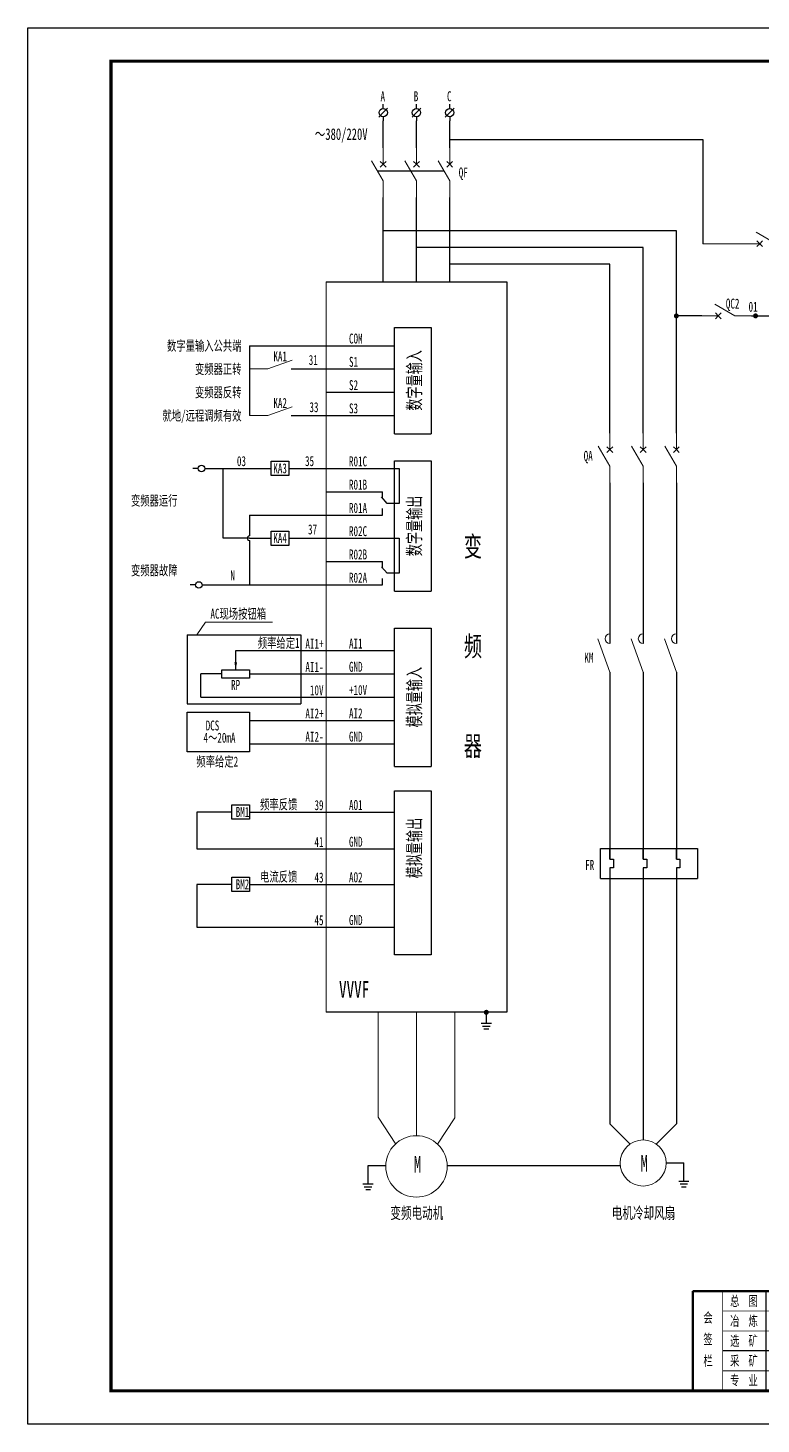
# Model space of a CAD drawing. Header units: millimetres. Extents: x 401220 to 2750366, y -101310 to 943175.
# Drawn here: x 1110437 to 1132490, y 495324 to 537324 of the extents above; entities that cross this region are included whole.
import ezdxf
from ezdxf.enums import TextEntityAlignment as Align

# ---------------------------------------------------------------- set-up
doc = ezdxf.new("R2010")
doc.units = ezdxf.units.MM
doc.linetypes.add('常规', pattern=[20, 10, 0, 10])
for name, color, linetype, lineweight in [('1轮廓实线层', 7, 'Continuous', 18), ('_0', 7, 'Continuous', 25), ('MX', 3, 'Continuous', 0), ('SW', 8, 'Continuous', 20), ('TEXT', 4, 'Continuous', 0)]:
    doc.layers.add(name, color=color, linetype=linetype, lineweight=lineweight)
for name, color, linetype in [('BORDER', 7, 'Continuous'), ('动力平面导线层', 3, '常规'), ('动力平面设备层', 1, 'Continuous'), ('图框', 7, 'Continuous'), ('照明平面导线层', 3, 'Continuous'), ('照明平面设备层', 1, 'Continuous')]:
    doc.layers.add(name, color=color, linetype=linetype)
doc.styles.add('HZ', font='simsun.ttf', dxfattribs={"width": 0.75})
doc.styles.add('标准', font='NSimSun.ttf', dxfattribs={"width": 0.667})

# ---------------------------------------------------------------- blocks, each defined once
blk = doc.blocks.new('*U34')
at = {"layer": '1轮廓实线层'}
for p, q in [((0, 15), (0, 10)), ((0, 5), (-3.5, 11.06)), ((0, 10), (-0.88, 10.88)), ((0, 10), (-0.88, 9.12)), ((0, 10), (0.88, 10.88)), ((0, 10), (0.88, 9.12)), ((0, 5), (0, 0))]:
    blk.add_line(p, q, dxfattribs=at)
blk = doc.blocks.new('SYMB2_M_13')
for p, q in [((0, -1.25), (0, 0)), ((0, -2.5), (-1.33, -3.83)), ((0, -2.5), (1.33, -1.17)), ((0, -3.75), (0, -5))]:
    blk.add_line(p, q)
blk.add_circle((0, -2.5), 1.25)
blk = doc.blocks.new('*U33')
at = {"layer": '1轮廓实线层'}
for p, q in [((0, 15), (0, 10)), ((0, 5), (-3.5, 11.06)), ((0, 10), (-0.88, 10.88)), ((0, 10), (-0.88, 9.12)), ((0, 10), (0.88, 10.88)), ((0, 10), (0.88, 9.12)), ((0, 5), (0, 0))]:
    blk.add_line(p, q, dxfattribs=at)
blk = doc.blocks.new('3')
at = {"layer": 'TEXT', "color": 7, "lineweight": 25, "style": 'HZ', "width": 0.75}
for s, height, p in [('铜陵有色设计研究院有限责任公司', 400, (221501, 249018)), ('Tongling Nonferrous Design and Research Institute Co.,Ltd.', 200, (221613, 248659))]:
    blk.add_text(s, height=height, dxfattribs=at).set_placement(p)
blk = doc.blocks.new('铜陵有色图签02')
at = {"layer": '图框', "linetype": 'Continuous', "lineweight": 50}
for p, q in [((-38401, 3003), (-38401, 1)), ((-29100, 3001), (-29100, 0))]:
    blk.add_line(p, q, dxfattribs=at)
at = {"layer": '图框', "color": 7, "linetype": 'Continuous', "lineweight": 25}
for p, q in [((-36201, 3010), (-36201, 9)), ((-34701, 3010), (-34701, 9)), ((-33401, 3017), (-33401, 16)), ((-31901, 3017), (-31901, 16)), ((-30601, 3017), (-30601, 16)), ((-29100, 1201), (-37501, 1201))]:
    blk.add_line(p, q, dxfattribs=at)
at = {"layer": '图框', "color": 7, "linetype": 'Continuous', "lineweight": 35}
for p, q in [((-27300, 3001), (-27300, 1)), ((-21600, 1197), (-21600, -3)), ((-17100, 1200), (-17100, 0)), ((-15450, 0), (-15450, 1200)), ((-14550, 1200), (-14550, 0)), ((-12000, 1201), (-12000, 1)), ((-6900, 1202), (-6900, 2))]:
    blk.add_line(p, q, dxfattribs=at)
at = {"layer": '图框', "lineweight": 25}
blk.add_line((-17723, 1830), (-13223, 1830), dxfattribs=at)
at = {"layer": '图框', "lineweight": 70, "const_width": 70}
blk.add_lwpolyline([(-17980, 3001), (0, 3001), (-38401, 3001)], dxfattribs=at)
at = {"layer": '图框', "color": 7, "linetype": 'Continuous', "lineweight": 25, "const_width": 25}
for points in [[(-37501, 3000), (-37501, 0)], [(-25800, 3001), (-25800, 1)], [(-24300, 3001), (-24300, 1)], [(-23100, 2401), (-37501, 2401)], [(-23100, 1801), (-37501, 1801)], [(-23100, 1201), (-29100, 1201)], [(-602, 943), (-932, 371), (-272, 371), (-602, 943)], [(-12900, 600), (-18000, 600), (-37501, 600)]]:
    blk.add_lwpolyline(points, dxfattribs=at)
at = {"layer": '图框', "linetype": 'Continuous', "lineweight": 50, "const_width": 50}
for points in [[(-23100, 3001), (-23100, 1)], [(-18000, 3000), (-18000, 0)]]:
    blk.add_lwpolyline(points, dxfattribs=at)
at = {"layer": '图框', "lineweight": 50, "const_width": 50}
for points in [[(-12900, 3001), (-12900, 1)], [(-7800, 3001), (-7800, 1)], [(0, 3000), (0, 0)], [(-23100, 1200), (0, 1200)]]:
    blk.add_lwpolyline(points, dxfattribs=at)
at = {"layer": '图框', "lineweight": 25, "const_width": 35}
blk.add_lwpolyline([(-17723, 1930), (-13223, 1930)], dxfattribs=at)
at = {"layer": '图框', "color": 7, "linetype": 'Continuous', "lineweight": 35, "const_width": 25}
blk.add_lwpolyline([(-1200, 1201), (-1200, 0)], dxfattribs=at)
at = {"layer": '图框', "linetype": 'Continuous', "lineweight": 70, "const_width": 70}
blk.add_lwpolyline([(-38401, 1), (0, 0)], dxfattribs=at)
at = {"layer": '图框', "lineweight": 25}
blk.add_blockref('3', (-228268, -246986), dxfattribs=at)
at = {"layer": 'TEXT', "color": 7, "lineweight": 25, "style": '标准', "width": 0.667}
for s, height, p in [('项目负责人', 350, (-28197, 2541)), ('总  图', 300, (-36862, 2555)), ('建  筑', 300, (-34062, 2562)), ('热  工', 300, (-31262, 2562)), ('会', 300, (-37942, 2054)), ('冶  炼', 300, (-36862, 1955)), ('化  工', 300, (-34062, 1962)), ('给排水', 300, (-31262, 1962)), ('审  定', 350, (-28197, 1941)), ('签', 300, (-37942, 1404)), ('选  矿', 300, (-36862, 1355)), ('暖  通', 300, (-34062, 1362)), ('自  控', 300, (-31262, 1362)), ('审  核', 350, (-28197, 1341)), ('栏', 300, (-37942, 754)), ('采  矿', 300, (-36862, 754)), ('机  械', 300, (-34062, 761)), ('电  气', 300, (-31262, 761)), ('校  对', 350, (-28197, 741)), ('项目编号', 350, (-22343, 730)), ('专业', 350, (-17559, 730)), ('比例', 350, (-15009, 730)), ('所属', 350, (-12438, 730)), ('图号', 350, (-7339, 495)), ('专  业', 300, (-36862, 170)), ('签  字', 300, (-35449, 170)), ('专  业', 300, (-34062, 177)), ('签  字', 300, (-32649, 177)), ('专  业', 300, (-31262, 177)), ('签  字', 300, (-29849, 177)), ('设  计', 350, (-28197, 139)), ('设计阶段', 350, (-22343, 130)), ('图幅', 350, (-17559, 130)), ('日期', 350, (-15009, 130)), ('图号', 350, (-12438, 130))]:
    blk.add_text(s, height=height, dxfattribs=at).set_placement(p, align=Align.CENTER)

msp = doc.modelspace()

# ---------------------------------------------------------------- hatches: boundary and pattern name
msp.add_hatch(color=7).paths.add_polyline_path([(1116728.2, 518239.8), (1116687.4, 518016.5), (1116646.5, 518239.8)])

# ---------------------------------------------------------------- linework, layer by layer
at = {"color": 7}
for p, q in [((1123123.2, 533965.8), (1130739.3, 533965.8)), ((1130739.3, 533965.8), (1130739.3, 530831.6)), ((1130703.2, 528660.7), (1129941.8, 528660.7)), ((1115558.7, 524070.2), (1115400.3, 524070.2)), ((1115753.2, 524070.2), (1117102.2, 524070.2)), ((1116309.4, 521970.2), (1116309.4, 524070.2)), ((1117102.2, 522666.1), (1117102.2, 522039.8)), ((1117102.2, 521970.2), (1116309.4, 521970.2)), ((1117102.2, 521900.7), (1117102.2, 520566.1)), ((1115479.2, 520566.1), (1115320.8, 520566.1)), ((1115638.5, 517190), (1115638.5, 517890)), ((1115519, 511557.4), (1115519, 510272.4))]:
    msp.add_line(p, q, dxfattribs=at)
at = {"color": 7, "linetype": 'ByBlock'}
for p, q in [((1127659.8, 512641.5), (1130582.2, 512641.5)), ((1127659.8, 511736.6), (1127659.8, 512641.5)), ((1130582.2, 512641.5), (1130582.2, 511736.6)), ((1127941.8, 512317.2), (1128049.6, 512317.2)), ((1128049.6, 512060.9), (1127941.8, 512060.9)), ((1128049.6, 512317.2), (1128049.6, 512060.9)), ((1128941.8, 512317.2), (1129049.6, 512317.2)), ((1129049.6, 512060.9), (1128941.8, 512060.9)), ((1129049.6, 512317.2), (1129049.6, 512060.9)), ((1129941.8, 512317.2), (1130049.6, 512317.2)), ((1130049.6, 512060.9), (1129941.8, 512060.9)), ((1130049.6, 512317.2), (1130049.6, 512060.9)), ((1127659.8, 511736.6), (1130582.2, 511736.6))]:
    msp.add_line(p, q, dxfattribs=at)
at = {"color": 7, "linetype": 'ByBlock', "lineweight": 20, "const_width": 75}
for points in [[(1129904.3, 528660.7, 1), (1129979.3, 528660.7, 1)], [(1132286.7, 528660.7, 1), (1132361.7, 528660.7, 1)], [(1124224.8, 507748, 1), (1124224.8, 507673, 1)]]:
    msp.add_lwpolyline(points, format="xyb", close=True, dxfattribs=at)
at = {"color": 7}
for points in [[(1116272.5, 517762.8), (1116272.5, 518017.3), (1117102.2, 518017.3), (1117102.2, 517762.8)], [(1121459.6, 514374.4), (1122569.6, 514374.4), (1122569.6, 509438.6), (1121459.6, 509438.6)]]:
    msp.add_lwpolyline(points, close=True, dxfattribs=at)
for centre in [(1115656, 524070.2), (1115576.5, 520566.1)]:
    msp.add_circle(centre, 97.3, dxfattribs=at)
msp.add_arc((1117102.2, 521970.2), 69.6, 89.48093, 270.51907, dxfattribs=at)
at = {"layer": '_0', "color": 7, "linetype": 'ByBlock', "ltscale": 500}
msp.add_line((1120948.2, 533024), (1122948.2, 533024), dxfattribs=at)
at = {"layer": '_0', "color": 7, "linetype": 'ByBlock'}
for p, q in [((1121123.2, 529680.3), (1121123.2, 532220.9)), ((1122123.2, 529680.3), (1122123.2, 532220.9)), ((1123123.2, 529680.3), (1123123.2, 532220.9)), ((1129941.8, 531215.6), (1121123.2, 531215.6)), ((1129941.8, 525137.4), (1129941.8, 531215.6)), ((1128941.8, 530715.6), (1122123.2, 530715.6)), ((1128941.8, 525137.4), (1128941.8, 530715.6)), ((1127941.8, 530215.6), (1123123.2, 530215.6)), ((1127941.8, 525137.4), (1127941.8, 530215.6)), ((1121459.6, 528313.9), (1122569.6, 528313.9)), ((1121459.6, 525114), (1121459.6, 528313.9)), ((1122569.6, 528313.9), (1122569.6, 525114)), ((1117102.2, 527764), (1117102.2, 525664)), ((1117102.2, 527764), (1119406.9, 527764)), ((1119406.9, 527764), (1121459.6, 527764)), ((1119406.9, 527064), (1121459.6, 527064)), ((1119406.9, 526364), (1121459.6, 526364)), ((1119406.9, 525664), (1121459.6, 525664)), ((1121459.6, 525114), (1122569.6, 525114)), ((1121459.6, 524303.9), (1122569.6, 524303.9)), ((1121459.6, 520383.6), (1121459.6, 524303.9)), ((1122569.6, 524303.9), (1122569.6, 520383.6)), ((1117102.2, 524070.2), (1117750, 524070.2)), ((1118281.7, 524070.2), (1118700.3, 524070.2)), ((1118281.7, 524070.2), (1119406.9, 524070.2)), ((1119406.9, 524070.2), (1120831.9, 524070.2)), ((1119406.9, 523370.2), (1120831.9, 523370.2)), ((1117102.2, 522666.1), (1119406.8, 522666.1)), ((1119406.9, 522670.2), (1120831.9, 522670.2)), ((1117102.2, 521970.2), (1117750, 521970.2)), ((1118281.7, 521970.2), (1119406.9, 521970.2)), ((1118281.7, 521970.2), (1118700.3, 521970.2)), ((1119406.9, 521970.2), (1120831.9, 521970.2)), ((1119406.9, 521270.2), (1120831.9, 521270.2)), ((1115673.8, 520566.1), (1119406.8, 520566.1)), ((1119406.9, 520570.2), (1120831.9, 520570.2)), ((1121459.6, 520383.6), (1122569.6, 520383.6)), ((1121459.6, 519270.8), (1122569.6, 519270.8)), ((1121459.6, 515109.2), (1121459.6, 519270.8)), ((1122569.6, 519270.8), (1122569.6, 515109.2)), ((1116687.4, 518590), (1121459.6, 518590)), ((1117102.2, 517890), (1121459.6, 517890)), ((1115638.5, 517190), (1121459.6, 517190)), ((1117102.2, 516490), (1121459.6, 516490)), ((1117102.2, 515790), (1121459.6, 515790)), ((1121459.6, 515109.2), (1122569.6, 515109.2)), ((1121459.6, 514374.4), (1122569.6, 514374.4)), ((1117102.2, 513732.8), (1121459.6, 513732.8)), ((1115519, 512626.6), (1121459.6, 512626.6)), ((1117102.2, 511557.4), (1121459.6, 511557.4)), ((1115519, 510272.4), (1121459.6, 510272.4)), ((1124224.8, 507710.5), (1124224.8, 507381.4)), ((1129634.7, 503181.9), (1130167, 503181.9)), ((1130167, 502633.5), (1130167, 503185.9)), ((1120668.7, 503101.6), (1121201, 503101.6)), ((1120668.7, 502549.2), (1120668.7, 503101.6))]:
    msp.add_line(p, q, dxfattribs=at)
at = {"layer": '_0', "color": 7, "linetype": 'ByBlock', "ltscale": 1500}
for p, q in [((1115223.7, 519065.2), (1115223.7, 516990.5)), ((1115223.7, 519065.2), (1118642.4, 519065.2)), ((1118642.4, 519065.2), (1118642.4, 516990.5)), ((1115223.7, 516990.5), (1118642.4, 516990.5)), ((1123047.1, 503101.6), (1128253.1, 503101.6))]:
    msp.add_line(p, q, dxfattribs=at)
at = {"layer": '_0', "color": 7, "linetype": 'ByBlock', "ltscale": 10}
for p, q in [((1115223.7, 515544.1), (1115223.7, 516736)), ((1115223.7, 516736), (1117102.2, 516736)), ((1117102.2, 516736), (1117102.2, 515544.1)), ((1117102.2, 515544.1), (1115223.7, 515544.1))]:
    msp.add_line(p, q, dxfattribs=at)
at = {"layer": 'BORDER', "color": 7, "linetype": 'ByBlock'}
for p, q in [((1127941.8, 523637.4), (1127941.8, 518805)), ((1128941.8, 523637.4), (1128941.8, 518805)), ((1129941.8, 523637.4), (1129941.8, 518805)), ((1127941.8, 517938.9), (1127941.8, 512317.2)), ((1128941.8, 517938.9), (1128941.8, 512317.2)), ((1129941.8, 517938.9), (1129941.8, 512317.2)), ((1116570.5, 513732.8), (1115519, 513732.8)), ((1115519, 513732.8), (1115519, 512626.6)), ((1127941.8, 512060.9), (1127941.8, 504351.3)), ((1128941.8, 512060.9), (1128941.8, 503870.9)), ((1129941.8, 512060.9), (1129941.8, 504351.3)), ((1116570.5, 511557.4), (1115519, 511557.4))]:
    msp.add_line(p, q, dxfattribs=at)
at = {"layer": 'BORDER', "color": 7}
for p, q in [((1116687.4, 518017.3), (1116687.4, 518590)), ((1116272.5, 517890), (1115638.5, 517890))]:
    msp.add_line(p, q, dxfattribs=at)
at = {"layer": 'BORDER', "color": 7, "linetype": 'ByBlock'}
for points in [[(1117750, 524285.7), (1118281.7, 524285.7), (1118281.7, 523854.7), (1117750, 523854.7)], [(1117750, 522185.7), (1118281.7, 522185.7), (1118281.7, 521754.7), (1117750, 521754.7)], [(1116570.5, 513948.3), (1117102.2, 513948.3), (1117102.2, 513517.4), (1116570.5, 513517.4)], [(1116570.5, 511772.9), (1117102.2, 511772.9), (1117102.2, 511342), (1116570.5, 511342)]]:
    msp.add_lwpolyline(points, close=True, dxfattribs=at)
at = {"layer": 'MX', "color": 7, "linetype": 'ByBlock', "lineweight": 20}
for p, q in [((1127941.8, 517938.9), (1127580.9, 518949.4)), ((1128941.8, 517938.9), (1128580.9, 518949.4)), ((1129941.8, 517938.9), (1129580.9, 518949.4)), ((1120968.3, 507719.4), (1120968.3, 504554.2)), ((1122123.2, 507710.5), (1122123.2, 503999.5)), ((1123278.1, 507710.5), (1123278.1, 504536.4)), ((1120968.3, 504554.2), (1121500.5, 503747.5)), ((1123278.1, 504536.4), (1122757.7, 503747.5)), ((1127941.8, 504351.3), (1128540.5, 503752.4)), ((1129941.8, 504351.3), (1129332.2, 503741.6))]:
    msp.add_line(p, q, dxfattribs=at)
for centre, radius in [((1122123.6, 503075.6), 923.9), ((1128941.8, 503178), 692.9)]:
    msp.add_circle(centre, radius, dxfattribs=at)
for centre in [(1127941.8, 518949.4), (1128941.8, 518949.4), (1129941.8, 518949.4)]:
    msp.add_arc(centre, 144.4, 90, 269.99999, dxfattribs=at)
at = {"layer": 'TEXT', "color": 7, "linetype": 'ByBlock', "ltscale": 100}
msp.add_line((1119406.9, 507710.5), (1119406.9, 529680.3), dxfattribs=at)
at = {"layer": '动力平面导线层', "color": 7, "linetype": 'ByBlock'}
msp.add_line((1132203.2, 528660.7), (1133305.1, 528660.7), dxfattribs=at)
at = {"layer": '动力平面导线层', "color": 7, "linetype": 'ByBlock', "lineweight": -3, "ltscale": 100}
for p, q in [((1118352, 527064), (1119406.9, 527064)), ((1118352, 525664), (1119406.9, 525664))]:
    msp.add_line(p, q, dxfattribs=at)
at = {"layer": '动力平面设备层', "color": 7, "linetype": 'ByBlock', "lineweight": -3, "ltscale": 100}
for p, q in [((1121123.2, 533720.9), (1121123.2, 534525)), ((1122123.2, 533720.9), (1122123.2, 534525)), ((1123123.2, 533720.9), (1123123.2, 534525)), ((1119406.9, 529680.3), (1124839.5, 529680.3)), ((1124839.5, 529680.3), (1124839.5, 507710.5)), ((1120831.9, 524070.2), (1121600.5, 524070.2)), ((1121600.5, 524070.2), (1121600.5, 523020.2)), ((1120831.9, 523370.2), (1121103.4, 523370.2)), ((1121103.4, 523176.4), (1121103.4, 523370.2)), ((1121241.9, 523020.2), (1121068.1, 523216.1)), ((1121600.5, 523020.2), (1121241.9, 523020.2)), ((1120831.9, 522670.2), (1121103.4, 522670.2)), ((1121103.4, 522670.2), (1121103.4, 522864)), ((1120831.9, 521970.2), (1121600.5, 521970.2)), ((1121600.5, 521970.2), (1121600.5, 520920.2)), ((1120831.9, 521270.2), (1121103.4, 521270.2)), ((1121103.4, 521076.4), (1121103.4, 521270.2)), ((1121241.9, 520920.2), (1121068.1, 521116.1)), ((1121600.5, 520920.2), (1121241.9, 520920.2)), ((1120831.9, 520570.2), (1121103.4, 520570.2)), ((1121103.4, 520570.2), (1121103.4, 520764)), ((1127941.8, 512317.2), (1127941.8, 512641.5)), ((1128941.8, 512317.2), (1128941.8, 512641.5)), ((1129941.8, 512317.2), (1129941.8, 512641.5)), ((1127941.8, 512060.9), (1127941.8, 511736.6)), ((1128941.8, 512060.9), (1128941.8, 511736.6)), ((1129941.8, 512060.9), (1129941.8, 511736.6)), ((1124839.5, 507710.5), (1119406.9, 507710.5)), ((1124070, 507381.4), (1124379.5, 507381.4)), ((1124111.7, 507297.2), (1124337.8, 507297.2)), ((1124153.4, 507213), (1124296.1, 507213)), ((1120513.9, 502549.2), (1120823.5, 502549.2)), ((1120555.7, 502465), (1120781.8, 502465)), ((1120597.4, 502380.7), (1120740.1, 502380.7)), ((1130012.2, 502633.5), (1130321.7, 502633.5)), ((1130053.9, 502549.3), (1130280, 502549.3)), ((1130095.6, 502465.1), (1130238.3, 502465.1))]:
    msp.add_line(p, q, dxfattribs=at)
at = {"layer": '图框', "color": 7, "linetype": 'Continuous', "lineweight": 100, "const_width": 100}
msp.add_lwpolyline([(1112936.6, 496323.6), (1168836.6, 496323.6), (1168836.6, 536323.6), (1112936.6, 536323.6)], close=True, dxfattribs=at)
at = {"layer": '照明平面导线层', "color": 7, "linetype": 'ByBlock', "lineweight": 20}
for p, q in [((1130739.3, 530831.6), (1131948.1, 530831.6)), ((1117650.3, 527064), (1118381.4, 527325.4)), ((1117102.2, 527064), (1117650.3, 527064)), ((1117650.3, 525664), (1118381.4, 525925.4)), ((1117102.2, 525664), (1117650.3, 525664)), ((1115780.1, 519450.5), (1115515.2, 519065.2)), ((1115777.5, 519450.5), (1117796.1, 519450.5))]:
    msp.add_line(p, q, dxfattribs=at)
at = {"layer": '照明平面设备层', "color": 7, "lineweight": -3, "ltscale": 100}
msp.add_lwpolyline([(1110436.6, 537323.6), (1169836.6, 537323.6), (1169836.6, 495323.6), (1110436.6, 495323.6)], close=True, dxfattribs=at)

# ---------------------------------------------------------------- block references
at = {"layer": '_0', "color": 7, "linetype": 'ByBlock', "yscale": 100, "zscale": 100}
for name, p, xscale, rotation in [('SYMB2_M_13', (1121123.2, 534525), 100, 180), ('SYMB2_M_13', (1122123.2, 534525), 100, 180), ('SYMB2_M_13', (1123123.2, 534525), 100, 180), ('*U33', (1133448.1, 530831.6), -100, 90), ('*U33', (1132203.2, 528660.7), -100, 90)]:
    msp.add_blockref(name, p, dxfattribs=dict(at, xscale=xscale, rotation=rotation))
at = {"layer": '_0', "color": 7, "linetype": 'ByBlock', "xscale": 100, "yscale": 100, "zscale": 100}
for p in [(1121123.2, 532220.9), (1122123.2, 532220.9), (1123123.2, 532220.9), (1127941.8, 523637.4), (1128941.8, 523637.4), (1129941.8, 523637.4)]:
    msp.add_blockref('*U34', p, dxfattribs=at)
at = {"layer": '图框', "color": 7, "lineweight": 25}
msp.add_blockref('铜陵有色图签02', (1168836.6, 496323.6), dxfattribs=at)

# ---------------------------------------------------------------- texts
at = {"layer": 'SW', "color": 7, "linetype": 'ByBlock', "lineweight": 25, "style": '标准', "width": 0.667}
for s, p in [('变频电动机', (1122135, 501499.1)), ('电机冷却风扇', (1128953.5, 501499.1))]:
    msp.add_text(s, height=350, dxfattribs=at).set_placement(p, align=Align.CENTER)
at = {"layer": 'TEXT', "color": 7, "linetype": 'ByBlock', "ltscale": 100, "style": '标准', "width": 0.667}
for s, height, p in [('A', 300, (1121110.9, 535117.4)), ('B', 300, (1122110.9, 535117.4)), ('C', 300, (1123110.9, 535117.4)), ('～380/220V', 350, (1119858.2, 533953.9)), ('QF', 300, (1123532.1, 532824.2)), ('QC2', 300, (1131634.6, 528880.9)), ('01', 300, (1132250.3, 528787.2)), ('KA1', 300, (1118024, 527293.2)), ('31', 300, (1119019.4, 527184.6)), ('KA2', 300, (1118024, 525893.2)), ('33', 300, (1119040.1, 525765.2)), ('QA', 300, (1127290.3, 524300.9)), ('03', 300, (1116859.4, 524142.5)), ('KA3', 300, (1118022, 523925.4)), ('35', 300, (1118908.4, 524142.5)), ('KA4', 300, (1118022, 521825.4)), ('37', 300, (1118998.3, 522086.8)), ('变', 600, (1123822.7, 521424.3)), ('N', 300, (1116594.4, 520706.2)), ('AC现场按钮箱', 300, (1116763.6, 519552)), ('频率给定1', 300, (1117979.7, 518674.6)), ('频', 600, (1123822.7, 518424.3)), ('KM', 300, (1127310.6, 518232.4)), ('器', 600, (1123822.7, 515424.3)), ('频率给定2', 300, (1116133.1, 515104)), ('频率反馈', 300, (1117979.7, 513817.4)), ('电流反馈', 300, (1117979.7, 511642)), ('FR', 300, (1127335, 511992.7)), ('M', 500, (1122156.3, 502888.4)), ('M', 500, (1128974.5, 502917.2))]:
    msp.add_text(s, height=height, dxfattribs=at).set_placement(p, align=Align.CENTER)
for s, p in [('数字量输入公共端', (1116861.4, 527612.2)), ('变频器正转', (1116861.4, 526912.2)), ('变频器反转', (1116861.4, 526212.2)), ('就地/远程调频有效', (1116861.4, 525512.2)), ('变频器运行', (1114937.2, 522957.1)), ('变频器故障', (1114937.2, 520857.1)), ('AI1+', (1119327.8, 518649.4)), ('AI1-', (1119327.8, 517949.4)), ('10V', (1119327.8, 517249.4)), ('AI2+', (1119327.8, 516549.4)), ('AI2-', (1119327.8, 515849.4)), ('39', (1119327.8, 513792.3)), ('41', (1119327.8, 512686)), ('43', (1119327.8, 511616.9)), ('45', (1119327.8, 510331.8))]:
    msp.add_text(s, height=300, dxfattribs=at).set_placement(p, align=Align.RIGHT)
for s, height, p in [('COM', 300, (1120094.6, 527828.5)), ('S1', 300, (1120094.6, 527128.5)), ('S2', 300, (1120094.6, 526428.5)), ('S3', 300, (1120094.6, 525728.5)), ('R01C', 300, (1120094.6, 524134.8)), ('R01B', 300, (1120094.6, 523434.8)), ('R01A', 300, (1120094.6, 522734.8)), ('R02C', 300, (1120094.6, 522034.8)), ('R02B', 300, (1120094.6, 521334.8)), ('R02A', 300, (1120094.6, 520634.8)), ('AI1', 300, (1120094.6, 518654.6)), ('GND', 300, (1120094.6, 517954.6)), ('+10V', 300, (1120094.6, 517254.6)), ('AI2', 300, (1120094.6, 516554.6)), ('DCS', 300, (1115783.7, 516188.7)), ('GND', 300, (1120094.6, 515854.6)), ('AO1', 300, (1120094.6, 513797.4)), ('BM1', 300, (1116688.4, 513588.1)), ('GND', 300, (1120094.6, 512691.1)), ('BM2', 300, (1116685.1, 511412.7)), ('AO2', 300, (1120094.6, 511622)), ('GND', 300, (1120094.6, 510337)), ('VVVF', 500, (1119795.3, 508150))]:
    msp.add_text(s, height=height, dxfattribs=at).set_placement(p)
for s, p in [('数字量输入', (1122257.9, 526719.9)), ('数字量输出', (1122257.9, 522343.8)), ('模拟量输入', (1122257.9, 517190)), ('模拟量输出', (1122257.9, 512650))]:
    msp.add_text(s, height=400, rotation=90, dxfattribs=at).set_placement(p, align=Align.CENTER)
at = {"layer": 'TEXT', "color": 7, "ltscale": 100, "style": '标准', "width": 0.667}
msp.add_text('RP', height=300, dxfattribs=at).set_placement((1116547.4, 517408.1))
at = {"layer": 'TEXT', "color": 7, "linetype": 'ByBlock', "ltscale": 100, "style": '标准', "width": 0.667}
msp.add_text('4～20mA', height=300, dxfattribs=at).set_placement((1116199, 515969.4), align=Align.MIDDLE)

doc.saveas('drawing.dxf')
